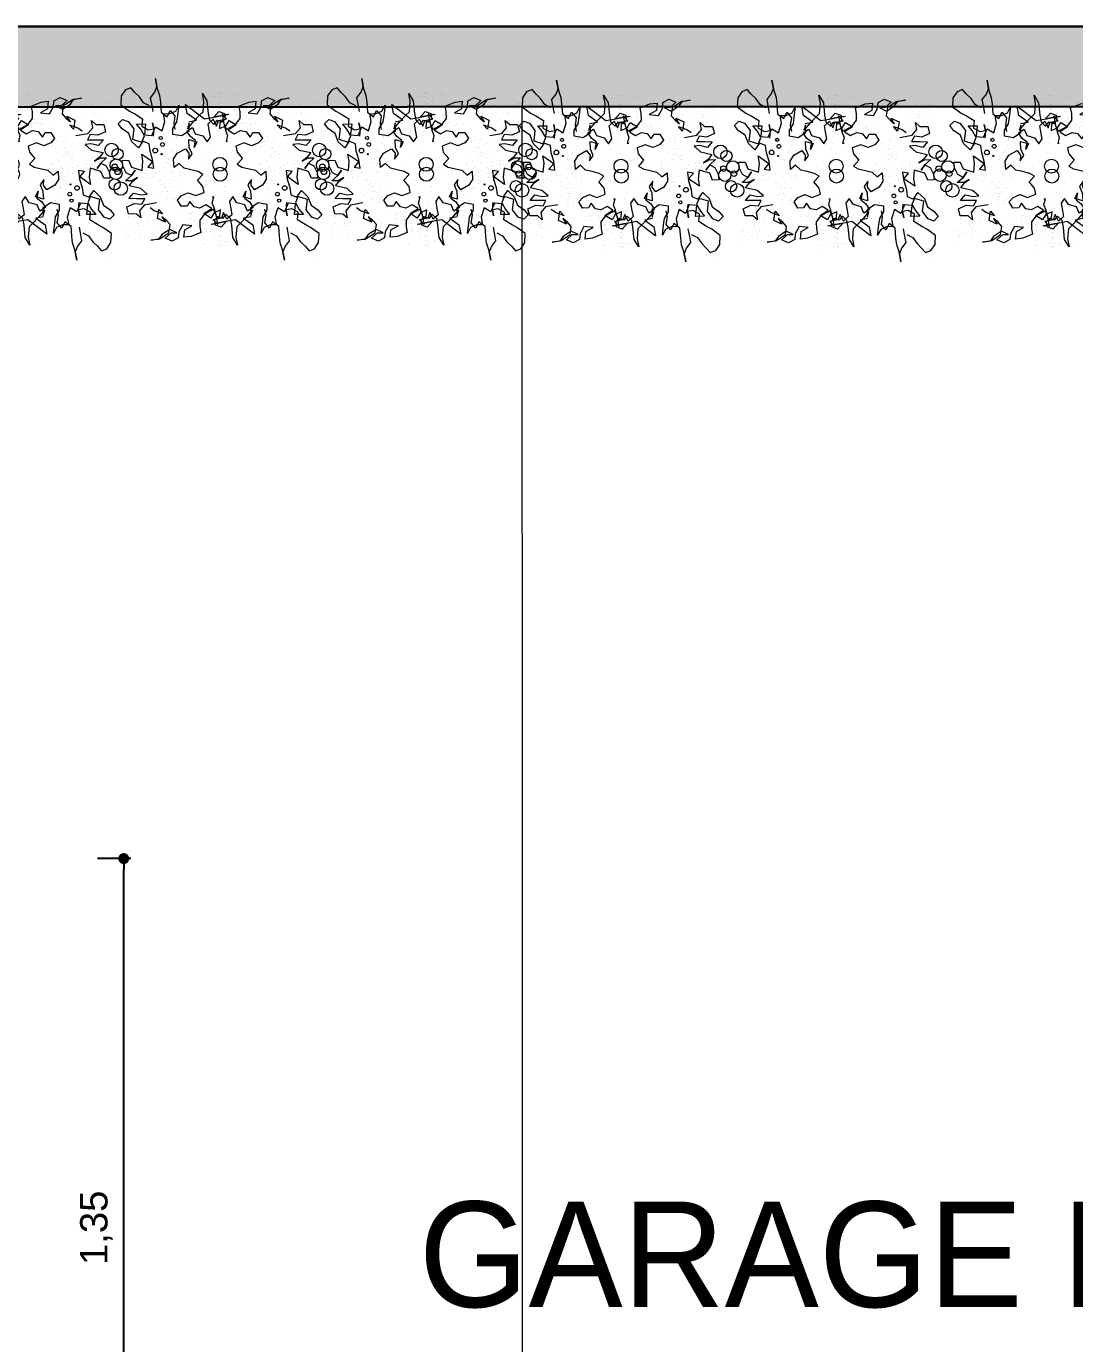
# Model space of a CAD drawing. Header units: millimetres. Extents: x 3757.5 to 3780.5, y 860.5 to 875.7.
# Drawn here: x 3770.705 to 3772.621, y 870.28 to 872.688 of the extents above; entities that cross this region are included whole.
import ezdxf

# ---------------------------------------------------------------- set-up
doc = ezdxf.new("R2010")
doc.units = ezdxf.units.MM
for name, color, linetype, lineweight in [('COTA', 1, 'Continuous', 18), ('MURO', 7, 'Continuous', 18), ('paredes', 1, 'Continuous', 30), ('TEXTO', 7, 'Continuous', 0), ('vegetacion', 74, 'Continuous', 0)]:
    doc.layers.add(name, color=color, linetype=linetype, lineweight=lineweight)
doc.styles.get("Standard").update_dxf_attribs({"font": 'arial.ttf'})
doc.styles.add('TEXTOS', font='AGENCYR.TTF')
doc.dimstyles.new('ARQUITECTURA', dxfattribs={"dimtxt": 0.05, "dimasz": 0.02, "dimexe": 0.048, "dimexo": 0.05, "dimgap": 0.02, "dimtad": 1, "dimtoh": 1, "dimzin": 1, "dimtxsty": 'Standard', "dimblk": 'DOT', "dimcen": 0.02, "dimazin": 0, "dimtfac": 1, "dimtmove": 0, "dimatfit": 3, "dimldrblk": 'ARCHTICK', "dimfxl": 1, "dimarcsym": 0})

# ---------------------------------------------------------------- blocks, each defined once
blk = doc.blocks.new('_Dot')
at = {"color": 0, "linetype": 'ByBlock', "lineweight": -2}
blk.add_line((-0.5, 0), (-1, 0), dxfattribs=at)
at = {"color": 0, "linetype": 'ByBlock', "const_width": 0.5}
blk.add_lwpolyline([(-0.25, 0, 1), (0.25, 0, 1)], format="xyb", close=True, dxfattribs=at)
blk = doc.blocks.new('*D314')
at = {"color": 0, "lineweight": -2, "transparency": 16777216}
for p, q in [((3770.8959, 871.1665), (3770.8351, 871.1665)), ((3770.8831, 869.8365), (3770.8831, 871.1465)), ((3770.8959, 869.8165), (3770.8351, 869.8165))]:
    blk.add_line(p, q, dxfattribs=at)
at = {"layer": 'Defpoints', "color": 0, "transparency": 16777216}
for p in [(3770.8831, 871.1665), (3770.9459, 871.1665), (3770.9459, 869.8165)]:
    blk.add_point(p, dxfattribs=at)
at = {"color": 0, "lineweight": -2, "transparency": 16777216, "xscale": 0.02, "yscale": 0.02, "zscale": 0.02}
for p, rotation in [((3770.8831, 871.1665), 90), ((3770.8831, 869.8165), 270)]:
    blk.add_blockref('_Dot', p, dxfattribs=dict(at, rotation=rotation))
at = {"color": 0, "lineweight": 0, "transparency": 16777216, "insert": (3770.8331, 870.4915), "char_height": 0.05, "attachment_point": 5, "rotation": 90}
blk.add_mtext('1,35', dxfattribs=at)
blk = doc.blocks.new('_ArchTick')
at = {"layer": 'COTA', "color": 0, "linetype": 'Continuous', "const_width": 0.15}
blk.add_lwpolyline([(-0.5, -0.5), (0.5, 0.5)], dxfattribs=at)
blk = doc.blocks.new('ARBU')
at = {"layer": 'vegetacion', "lineweight": 0, "extrusion": (0, 0, -1)}
for p, q in [((272.9253, 680.926), (272.9253, 680.926)), ((272.9256, 680.9246), (272.9256, 680.9246)), ((272.9503, 680.922), (272.9503, 680.922)), ((273.0326, 680.9259), (273.0326, 680.9259)), ((273.0968, 680.9265), (273.0968, 680.9265)), ((272.9293, 680.9124), (272.9293, 680.9124)), ((272.9299, 680.9168), (272.9299, 680.9168)), ((272.9356, 680.8936), (272.9356, 680.8936)), ((272.941, 680.9031), (272.941, 680.9031)), ((272.9442, 680.9166), (272.9442, 680.9166)), ((272.9543, 680.8856), (272.9543, 680.8856)), ((272.9598, 680.8866), (272.9598, 680.8866)), ((272.9628, 680.8858), (272.9628, 680.8858)), ((272.9642, 680.9089), (272.9642, 680.9089)), ((272.9746, 680.8994), (272.9746, 680.8994)), ((272.9753, 680.8881), (272.9753, 680.8881)), ((272.9767, 680.9112), (272.9767, 680.9112)), ((272.9794, 680.9118), (272.9794, 680.9118)), ((272.9798, 680.8946), (272.9798, 680.8946)), ((272.9881, 680.8962), (272.9881, 680.8962)), ((273.0185, 680.9019), (273.0185, 680.9019)), ((273.0503, 680.9078), (273.0503, 680.9078)), ((273.0819, 680.8993), (273.0819, 680.8993)), ((273.0831, 680.8925), (273.0831, 680.8925)), ((273.0866, 680.9046), (273.0866, 680.9046)), ((273.0911, 680.8882), (273.0911, 680.8882)), ((273.0999, 680.887), (273.0999, 680.887)), ((273.1016, 680.893), (273.1016, 680.893)), ((273.2408, 680.9061), (273.2408, 680.9061)), ((273.2902, 680.9096), (273.2902, 680.9096)), ((273.305, 680.9066), (273.305, 680.9066)), ((273.3534, 680.9157), (273.3534, 680.9157)), ((272.9272, 680.8777), (272.9272, 680.8777)), ((272.9326, 680.8487), (272.9326, 680.8487)), ((272.9327, 680.8787), (272.9327, 680.8787)), ((272.9455, 680.8711), (272.9455, 680.8711)), ((272.9523, 680.8809), (272.9523, 680.8809)), ((272.955, 680.8743), (272.955, 680.8743)), ((272.9689, 680.8611), (272.9689, 680.8611)), ((272.9798, 680.8561), (272.9798, 680.8561)), ((272.9913, 680.871), (272.9913, 680.871)), ((273.0066, 680.8811), (273.0066, 680.8811)), ((273.0722, 680.8819), (273.0722, 680.8819)), ((273.0821, 680.8522), (273.0821, 680.8522)), ((273.0844, 680.8627), (273.0844, 680.8627)), ((273.0851, 680.8742), (273.0851, 680.8742)), ((273.0869, 680.8646), (273.0869, 680.8646)), ((273.0954, 680.8804), (273.0954, 680.8804)), ((273.096, 680.8619), (273.096, 680.8619)), ((273.0961, 680.8691), (273.0961, 680.8691)), ((273.0987, 680.8782), (273.0987, 680.8782)), ((273.104, 680.8649), (273.104, 680.8649)), ((273.1103, 680.8618), (273.1103, 680.8618)), ((273.2163, 680.8687), (273.2163, 680.8687)), ((272.9415, 680.8389), (272.9415, 680.8389)), ((273.0374, 680.831), (273.0374, 680.831)), ((273.0416, 680.839), (273.0416, 680.839)), ((273.042, 680.8219), (273.042, 680.8219)), ((273.0474, 680.8157), (273.0474, 680.8157)), ((273.0606, 680.8139), (273.0606, 680.8139)), ((273.0654, 680.8191), (273.0654, 680.8191)), ((273.0655, 680.8262), (273.0655, 680.8262)), ((273.0705, 680.8143), (273.0705, 680.8143)), ((273.0765, 680.8283), (273.0765, 680.8283)), ((273.0773, 680.8241), (273.0773, 680.8241)), ((273.0889, 680.8463), (273.0889, 680.8463)), ((273.0987, 680.8396), (273.0987, 680.8396)), ((273.1001, 680.8398), (273.1001, 680.8398)), ((273.1022, 680.8288), (273.1022, 680.8288)), ((273.1133, 680.8151), (273.1133, 680.8151)), ((273.1177, 680.8374), (273.1177, 680.8374)), ((273.1198, 680.8264), (273.1198, 680.8264)), ((273.1237, 680.8128), (273.1237, 680.8128)), ((273.1314, 680.8328), (273.1314, 680.8328)), ((273.2286, 680.8409), (273.2286, 680.8409)), ((273.0187, 680.7932), (273.0187, 680.7932)), ((273.0211, 680.8108), (273.0211, 680.8108)), ((273.0224, 680.781), (273.0224, 680.781)), ((273.0258, 680.8088), (273.0258, 680.8088)), ((273.0273, 680.7934), (273.0273, 680.7934)), ((273.0288, 680.7851), (273.0288, 680.7851)), ((273.0297, 680.811), (273.0297, 680.811)), ((273.0316, 680.7856), (273.0316, 680.7856)), ((273.0379, 680.8054), (273.0379, 680.8054)), ((273.0475, 680.8), (273.0475, 680.8)), ((273.0476, 680.8072), (273.0476, 680.8072)), ((273.0478, 680.8058), (273.0478, 680.8058)), ((273.0606, 680.791), (273.0606, 680.791)), ((273.0625, 680.8114), (273.0625, 680.8114)), ((273.0638, 680.8045), (273.0638, 680.8045)), ((273.0644, 680.786), (273.0644, 680.786)), ((273.0703, 680.8), (273.0703, 680.8)), ((273.0768, 680.804), (273.0768, 680.804)), ((273.0881, 680.789), (273.0881, 680.789)), ((273.0901, 680.8094), (273.0901, 680.8094)), ((273.1014, 680.7943), (273.1014, 680.7943)), ((273.1023, 680.7974), (273.1023, 680.7974)), ((273.1178, 680.7988), (273.1178, 680.7988)), ((273.1199, 680.7949), (273.1199, 680.7949)), ((273.1238, 680.7971), (273.1238, 680.7971)), ((273.1267, 680.8048), (273.1267, 680.8048)), ((273.1317, 680.7928), (273.1317, 680.7928)), ((273.1355, 680.8035), (273.1355, 680.8035)), ((273.1382, 680.8041), (273.1382, 680.8041)), ((273.1386, 680.8098), (273.1386, 680.8098)), ((273.1474, 680.8086), (273.1474, 680.8086)), ((273.1571, 680.7947), (273.1571, 680.7947)), ((273.1599, 680.7952), (273.1599, 680.7952)), ((273.1623, 680.79), (273.1623, 680.79)), ((273.1656, 680.8106), (273.1656, 680.8106)), ((273.1777, 680.7842), (273.1777, 680.7842)), ((273.1928, 680.7799), (273.1928, 680.7799)), ((273.1928, 680.7799), (273.1928, 680.7799)), ((273.1928, 680.7799), (273.1928, 680.7799)), ((273.1928, 680.7799), (273.1928, 680.7799)), ((273.1942, 680.7802), (273.1942, 680.7802)), ((273.1942, 680.7802), (273.1942, 680.7802)), ((273.1969, 680.7807), (273.1969, 680.7807)), ((273.1969, 680.7807), (273.1969, 680.7807)), ((273.2032, 680.7776), (273.2032, 680.7776)), ((272.9392, 680.7441), (272.9392, 680.7441)), ((272.9568, 680.7417), (272.9568, 680.7417)), ((272.961, 680.7424), (272.961, 680.7424)), ((272.9734, 680.7447), (272.9734, 680.7447)), ((272.9846, 680.7611), (272.9846, 680.7611)), ((272.9847, 680.7454), (272.9847, 680.7454)), ((272.9875, 680.7459), (272.9875, 680.7459)), ((273.0321, 680.7671), (273.0321, 680.7671)), ((273.0367, 680.758), (273.0367, 680.758)), ((273.044, 680.7493), (273.044, 680.7493)), ((273.0468, 680.7727), (273.0468, 680.7727)), ((273.0884, 680.7719), (273.0884, 680.7719)), ((273.0901, 680.7708), (273.0901, 680.7708)), ((273.0954, 680.7732), (273.0954, 680.7732)), ((273.1421, 680.7447), (273.1421, 680.7447)), ((273.164, 680.7731), (273.164, 680.7731)), ((273.2212, 680.7581), (273.2212, 680.7581)), ((272.9054, 680.7106), (272.9054, 680.7106)), ((272.9064, 680.7051), (272.9064, 680.7051)), ((272.9214, 680.7322), (272.9214, 680.7322)), ((272.9355, 680.7177), (272.9355, 680.7177)), ((272.9373, 680.708), (272.9373, 680.708)), ((272.9401, 680.7314), (272.9401, 680.7314)), ((272.9546, 680.7226), (272.9546, 680.7226)), ((272.9559, 680.7157), (272.9559, 680.7157)), ((272.9596, 680.7193), (272.9596, 680.7193)), ((272.9616, 680.7082), (272.9616, 680.7082)), ((272.9619, 680.7068), (272.9619, 680.7068)), ((272.9623, 680.7198), (272.9623, 680.7198)), ((272.9651, 680.7203), (272.9651, 680.7203)), ((272.9734, 680.7219), (272.9734, 680.7219)), ((272.9798, 680.7259), (272.9798, 680.7259)), ((272.9801, 680.7088), (272.9801, 680.7088)), ((272.9823, 680.7121), (272.9823, 680.7121)), ((272.9833, 680.7223), (272.9833, 680.7223)), ((272.9845, 680.7311), (272.9845, 680.7311)), ((272.9885, 680.7404), (272.9885, 680.7404)), ((272.9918, 680.7382), (272.9918, 680.7382)), ((273.0361, 680.7307), (273.0361, 680.7307)), ((273.1216, 680.7166), (273.1216, 680.7166)), ((273.2471, 680.7186), (273.2471, 680.7186)), ((273.2523, 680.7138), (273.2523, 680.7138)), ((273.3018, 680.7245), (273.3018, 680.7245)), ((272.8986, 680.7008), (272.8986, 680.7008)), ((272.9168, 680.6799), (272.9168, 680.6799)), ((272.9284, 680.6792), (272.9284, 680.6792)), ((272.9382, 680.6881), (272.9382, 680.6881)), ((272.9386, 680.7011), (272.9386, 680.7011)), ((272.9386, 680.7011), (272.9386, 680.7011)), ((272.9453, 680.7037), (272.9453, 680.7037)), ((272.9461, 680.6996), (272.9461, 680.6996)), ((272.948, 680.7043), (272.948, 680.7043)), ((272.9485, 680.6786), (272.9485, 680.6786)), ((272.956, 680.6772), (272.956, 680.6772)), ((272.9837, 680.6895), (272.9837, 680.6895)), ((272.9879, 680.6974), (272.9879, 680.6974)), ((272.9896, 680.6806), (272.9896, 680.6806)), ((272.993, 680.6855), (272.993, 680.6855)), ((272.9933, 680.6841), (272.9933, 680.6841)), ((272.9944, 680.6857), (272.9944, 680.6857)), ((272.9978, 680.675), (272.9978, 680.675)), ((273.0762, 680.6996), (273.0762, 680.6996)), ((273.0791, 680.6915), (273.0791, 680.6915)), ((273.1266, 680.6747), (273.1266, 680.6747)), ((273.1379, 680.6982), (273.1379, 680.6982)), ((273.155, 680.6757), (273.155, 680.6757)), ((273.1691, 680.6768), (273.1691, 680.6768)), ((273.1842, 680.6725), (273.1842, 680.6725)), ((273.2002, 680.6712), (273.2002, 680.6712)), ((273.2104, 680.6703), (273.2104, 680.6703)), ((273.3046, 680.6864), (273.3046, 680.6864)), ((273.3053, 680.6751), (273.3053, 680.6751)), ((273.3054, 680.6822), (273.3054, 680.6822)), ((273.3135, 680.6694), (273.3135, 680.6694)), ((273.3135, 680.6694), (273.3135, 680.6694)), ((273.3135, 680.6694), (273.3135, 680.6694)), ((272.8989, 680.6608), (272.8989, 680.6608)), ((272.9017, 680.6613), (272.9017, 680.6613)), ((272.9025, 680.6572), (272.9025, 680.6572)), ((272.9025, 680.6572), (272.9025, 680.6572)), ((272.9025, 680.6572), (272.9025, 680.6572)), ((272.9032, 680.6687), (272.9032, 680.6687)), ((272.9106, 680.6444), (272.9106, 680.6444)), ((272.9107, 680.6516), (272.9107, 680.6516)), ((272.9108, 680.6587), (272.9108, 680.6587)), ((272.9113, 680.6403), (272.9113, 680.6403)), ((272.915, 680.6667), (272.915, 680.6667)), ((272.926, 680.6616), (272.926, 680.6616)), ((272.9274, 680.6618), (272.9274, 680.6618)), ((272.9291, 680.6679), (272.9291, 680.6679)), ((272.9367, 680.6578), (272.9367, 680.6578)), ((272.9403, 680.6614), (272.9403, 680.6614)), ((272.9417, 680.6616), (272.9417, 680.6616)), ((272.9958, 680.6631), (272.9958, 680.6631)), ((273.0056, 680.6564), (273.0056, 680.6564)), ((273.0158, 680.6554), (273.0158, 680.6554)), ((273.0318, 680.6541), (273.0318, 680.6541)), ((273.0469, 680.6498), (273.0469, 680.6498)), ((273.061, 680.651), (273.061, 680.651)), ((273.0894, 680.652), (273.0894, 680.652)), ((273.1368, 680.6351), (273.1368, 680.6351)), ((273.2181, 680.6517), (273.2181, 680.6517)), ((273.2202, 680.6635), (273.2202, 680.6635)), ((273.2216, 680.6409), (273.2216, 680.6409)), ((273.2227, 680.6425), (273.2227, 680.6425)), ((273.2229, 680.6411), (273.2229, 680.6411)), ((273.2263, 680.646), (273.2263, 680.646)), ((273.2323, 680.6371), (273.2323, 680.6371)), ((273.26, 680.6495), (273.26, 680.6495)), ((273.2674, 680.648), (273.2674, 680.648)), ((273.2743, 680.665), (273.2743, 680.665)), ((273.2756, 680.6653), (273.2756, 680.6653)), ((273.2778, 680.6385), (273.2778, 680.6385)), ((273.2793, 680.6688), (273.2793, 680.6688)), ((273.2869, 680.6588), (273.2869, 680.6588)), ((273.2876, 680.6474), (273.2876, 680.6474)), ((273.2886, 680.6648), (273.2886, 680.6648)), ((273.29, 680.665), (273.29, 680.665)), ((273.2991, 680.6467), (273.2991, 680.6467)), ((273.301, 680.6599), (273.301, 680.6599)), ((273.3052, 680.6679), (273.3052, 680.6679)), ((273.3128, 680.6579), (273.3128, 680.6579)), ((273.3143, 680.6653), (273.3143, 680.6653)), ((273.317, 680.6658), (273.317, 680.6658)), ((272.9142, 680.6022), (272.9142, 680.6022)), ((272.9637, 680.6128), (272.9637, 680.6128)), ((272.9689, 680.6081), (272.9689, 680.6081)), ((273.078, 680.6284), (273.078, 680.6284)), ((273.0943, 680.61), (273.0943, 680.61)), ((273.1398, 680.627), (273.1398, 680.627)), ((273.228, 680.6292), (273.228, 680.6292)), ((273.2327, 680.6043), (273.2327, 680.6043)), ((273.2336, 680.6145), (273.2336, 680.6145)), ((273.2359, 680.6178), (273.2359, 680.6178)), ((273.2362, 680.6007), (273.2362, 680.6007)), ((273.2426, 680.6047), (273.2426, 680.6047)), ((273.2509, 680.6063), (273.2509, 680.6063)), ((273.2537, 680.6068), (273.2537, 680.6068)), ((273.2541, 680.6198), (273.2541, 680.6198)), ((273.2543, 680.6184), (273.2543, 680.6184)), ((273.2564, 680.6073), (273.2564, 680.6073)), ((273.26, 680.6109), (273.26, 680.6109)), ((273.2613, 680.604), (273.2613, 680.604)), ((273.2679, 680.6223), (273.2679, 680.6223)), ((273.2699, 680.627), (273.2699, 680.627)), ((273.2707, 680.6229), (273.2707, 680.6229)), ((273.2773, 680.6255), (273.2773, 680.6255)), ((273.2773, 680.6255), (273.2773, 680.6255)), ((273.2786, 680.6186), (273.2786, 680.6186)), ((273.2804, 680.609), (273.2804, 680.609)), ((273.3096, 680.6215), (273.3096, 680.6215)), ((273.3106, 680.616), (273.3106, 680.616)), ((273.3173, 680.6258), (273.3173, 680.6258)), ((272.9948, 680.5686), (272.9948, 680.5686)), ((273.0738, 680.5819), (273.0738, 680.5819)), ((273.1719, 680.5773), (273.1719, 680.5773)), ((273.1792, 680.5687), (273.1792, 680.5687)), ((273.1799, 680.5959), (273.1799, 680.5959)), ((273.2242, 680.5885), (273.2242, 680.5885)), ((273.2275, 680.5862), (273.2275, 680.5862)), ((273.2285, 680.5807), (273.2285, 680.5807)), ((273.2313, 680.5812), (273.2313, 680.5812)), ((273.2313, 680.5655), (273.2313, 680.5655)), ((273.2314, 680.5955), (273.2314, 680.5955)), ((273.2426, 680.5819), (273.2426, 680.5819)), ((273.255, 680.5842), (273.255, 680.5842)), ((273.2591, 680.585), (273.2591, 680.585)), ((273.2758, 680.5952), (273.2758, 680.5952)), ((273.2768, 680.5825), (273.2768, 680.5825)), ((273.2946, 680.5944), (273.2946, 680.5944)), ((273.0127, 680.549), (273.0127, 680.549)), ((273.019, 680.5459), (273.019, 680.5459)), ((273.019, 680.5459), (273.019, 680.5459)), ((273.0218, 680.5464), (273.0218, 680.5464)), ((273.0218, 680.5464), (273.0218, 680.5464)), ((273.0232, 680.5467), (273.0232, 680.5467)), ((273.0232, 680.5467), (273.0232, 680.5467)), ((273.0232, 680.5467), (273.0232, 680.5467)), ((273.0232, 680.5467), (273.0232, 680.5467)), ((273.0383, 680.5424), (273.0383, 680.5424)), ((273.0519, 680.5535), (273.0519, 680.5535)), ((273.0536, 680.5367), (273.0536, 680.5367)), ((273.0561, 680.5314), (273.0561, 680.5314)), ((273.0588, 680.5319), (273.0588, 680.5319)), ((273.0842, 680.5338), (273.0842, 680.5338)), ((273.0921, 680.5295), (273.0921, 680.5295)), ((273.096, 680.5317), (273.096, 680.5317)), ((273.0982, 680.5278), (273.0982, 680.5278)), ((273.1137, 680.5292), (273.1137, 680.5292)), ((273.1145, 680.5323), (273.1145, 680.5323)), ((273.1206, 680.5534), (273.1206, 680.5534)), ((273.1259, 680.5558), (273.1259, 680.5558)), ((273.1275, 680.5547), (273.1275, 680.5547)), ((273.1278, 680.5376), (273.1278, 680.5376)), ((273.1456, 680.5266), (273.1456, 680.5266)), ((273.1516, 680.5406), (273.1516, 680.5406)), ((273.1554, 680.5356), (273.1554, 680.5356)), ((273.1685, 680.5266), (273.1685, 680.5266)), ((273.1691, 680.5539), (273.1691, 680.5539)), ((273.1838, 680.5595), (273.1838, 680.5595)), ((273.1844, 680.541), (273.1844, 680.541)), ((273.1872, 680.5415), (273.1872, 680.5415)), ((273.1887, 680.5333), (273.1887, 680.5333)), ((273.1936, 680.5456), (273.1936, 680.5456)), ((273.1973, 680.5334), (273.1973, 680.5334)), ((273.0503, 680.516), (273.0503, 680.516)), ((273.0686, 680.518), (273.0686, 680.518)), ((273.0774, 680.5168), (273.0774, 680.5168)), ((273.0777, 680.5225), (273.0777, 680.5225)), ((273.0805, 680.5231), (273.0805, 680.5231)), ((273.0845, 680.4938), (273.0845, 680.4938)), ((273.0893, 680.5218), (273.0893, 680.5218)), ((273.0922, 680.5138), (273.0922, 680.5138)), ((273.0962, 680.5003), (273.0962, 680.5003)), ((273.1027, 680.5115), (273.1027, 680.5115)), ((273.1138, 680.4978), (273.1138, 680.4978)), ((273.1259, 680.5172), (273.1259, 680.5172)), ((273.1387, 680.5025), (273.1387, 680.5025)), ((273.1392, 680.5226), (273.1392, 680.5226)), ((273.1395, 680.4983), (273.1395, 680.4983)), ((273.1454, 680.5123), (273.1454, 680.5123)), ((273.1505, 680.5004), (273.1505, 680.5004)), ((273.1506, 680.5076), (273.1506, 680.5076)), ((273.1522, 680.5221), (273.1522, 680.5221)), ((273.1535, 680.5152), (273.1535, 680.5152)), ((273.1554, 680.5127), (273.1554, 680.5127)), ((273.1681, 680.5208), (273.1681, 680.5208)), ((273.1684, 680.5195), (273.1684, 680.5195)), ((273.1686, 680.5109), (273.1686, 680.5109)), ((273.174, 680.5047), (273.174, 680.5047)), ((273.1781, 680.5213), (273.1781, 680.5213)), ((273.1786, 680.4956), (273.1786, 680.4956)), ((273.1863, 680.5156), (273.1863, 680.5156)), ((273.1902, 680.5178), (273.1902, 680.5178)), ((273.1948, 680.5158), (273.1948, 680.5158)), ((272.9874, 680.4857), (272.9874, 680.4857)), ((272.9997, 680.4579), (272.9997, 680.4579)), ((273.0983, 680.4892), (273.0983, 680.4892)), ((273.1056, 680.4648), (273.1056, 680.4648)), ((273.112, 680.4617), (273.112, 680.4617)), ((273.1159, 680.4868), (273.1159, 680.4868)), ((273.1172, 680.487), (273.1172, 680.487)), ((273.1199, 680.4575), (273.1199, 680.4575)), ((273.12, 680.4647), (273.12, 680.4647)), ((273.1271, 680.4803), (273.1271, 680.4803)), ((273.1291, 680.4621), (273.1291, 680.4621)), ((273.1316, 680.464), (273.1316, 680.464)), ((273.1339, 680.4744), (273.1339, 680.4744)), ((273.1743, 680.4876), (273.1743, 680.4876)), ((273.2246, 680.4556), (273.2246, 680.4556)), ((273.2362, 680.4706), (273.2362, 680.4706)), ((273.2471, 680.4655), (273.2471, 680.4655)), ((273.2704, 680.4555), (273.2704, 680.4555)), ((273.2744, 680.4877), (273.2744, 680.4877)), ((273.2834, 680.478), (273.2834, 680.478)), ((272.9109, 680.42), (272.9109, 680.42)), ((272.9752, 680.4205), (272.9752, 680.4205)), ((273.1143, 680.4336), (273.1143, 680.4336)), ((273.1161, 680.4396), (273.1161, 680.4396)), ((273.1173, 680.4484), (273.1173, 680.4484)), ((273.1206, 680.4462), (273.1206, 680.4462)), ((273.1249, 680.4384), (273.1249, 680.4384)), ((273.1294, 680.4221), (273.1294, 680.4221)), ((273.1309, 680.4524), (273.1309, 680.4524)), ((273.1437, 680.4448), (273.1437, 680.4448)), ((273.1657, 680.4188), (273.1657, 680.4188)), ((273.1975, 680.4248), (273.1975, 680.4248)), ((273.2094, 680.4456), (273.2094, 680.4456)), ((273.2279, 680.4304), (273.2279, 680.4304)), ((273.2362, 680.432), (273.2362, 680.432)), ((273.2407, 680.4385), (273.2407, 680.4385)), ((273.2414, 680.4272), (273.2414, 680.4272)), ((273.2531, 680.4409), (273.2531, 680.4409)), ((273.2561, 680.44), (273.2561, 680.44)), ((273.261, 680.4523), (273.261, 680.4523)), ((273.2617, 680.441), (273.2617, 680.441)), ((273.2637, 680.4457), (273.2637, 680.4457)), ((273.275, 680.4235), (273.275, 680.4235)), ((273.2803, 680.4331), (273.2803, 680.4331)), ((273.2833, 680.4479), (273.2833, 680.4479)), ((273.2888, 680.4489), (273.2888, 680.4489)), ((272.8626, 680.411), (272.8626, 680.411)), ((272.9258, 680.417), (272.9258, 680.417)), ((273.1191, 680.4001), (273.1191, 680.4001)), ((273.1834, 680.4007), (273.1834, 680.4007)), ((273.2365, 680.4149), (273.2365, 680.4149)), ((273.2393, 680.4154), (273.2393, 680.4154)), ((273.2517, 680.4177), (273.2517, 680.4177)), ((273.2656, 680.4046), (273.2656, 680.4046)), ((273.2718, 680.41), (273.2718, 680.41)), ((273.2861, 680.4098), (273.2861, 680.4098)), ((273.2867, 680.4142), (273.2867, 680.4142)), ((273.2965, 680.4075), (273.2965, 680.4075))]:
    blk.add_line(p, q, dxfattribs=at)
at = {"layer": 'vegetacion', "lineweight": 0}
for points in [[(273.0165, 680.8357), (273.0103, 680.8689), (272.9951, 680.8818), (272.9757, 680.8782), (272.9863, 680.8902), (272.9866, 680.9117), (273.0057, 680.9166), (273.0154, 680.8956), (273.0134, 680.8752), (273.0277, 680.8678), (273.0277, 680.8907), (273.0282, 680.9108), (273.0435, 680.8979), (273.0388, 680.8771), (273.0403, 680.8616), (273.0557, 680.8788), (273.0627, 680.9101), (273.0761, 680.8997), (273.0856, 680.8872), (273.0769, 680.9027), (273.0766, 680.9198), (273.091, 680.9039), (273.1058, 680.8938), (273.091, 680.9039), (273.0984, 680.9182), (273.1167, 680.9273), (273.1321, 680.9288), (273.1325, 680.9117), (273.1139, 680.9039), (273.105, 680.8751), (273.1298, 680.8725), (273.1491, 680.8762), (273.1289, 680.8466), (273.1136, 680.8595), (273.1109, 680.8433), (273.1346, 680.8463), (273.1576, 680.8534), (273.1772, 680.8557), (273.1841, 680.8727), (273.166, 680.885), (273.1828, 680.9025), (273.2055, 680.911), (273.2179, 680.929), (273.2316, 680.9401), (273.2438, 680.9281), (273.2381, 680.9128), (273.218, 680.8976), (273.1902, 680.901), (273.1822, 680.8752), (273.1992, 680.8683), (273.2172, 680.8789), (273.2309, 680.89), (273.2311, 680.8657), (273.2019, 680.8689), (273.2, 680.8485), (273.2233, 680.8385), (273.2124, 680.8208), (273.2381, 680.8127), (273.2589, 680.8166), (273.2592, 680.7995), (273.2664, 680.7837), (273.2823, 680.7752), (273.2545, 680.7786), (273.2369, 680.781), (273.2191, 680.792), (273.2034, 680.7919), (273.1995, 680.7669), (273.2133, 680.7466), (273.2332, 680.7474), (273.2181, 680.7517), (273.2401, 680.733), (273.254, 680.7199), (273.2646, 680.709), (273.2922, 680.7069), (273.3143, 680.7111), (273.2937, 680.6987), (273.2601, 680.6952), (273.2421, 680.6919), (273.2301, 680.6796), (273.2418, 680.6704), (273.2363, 680.6536), (273.2145, 680.6481), (273.1998, 680.6425), (273.1833, 680.6466), (273.1841, 680.6425)], [(273.2804, 680.8549), (273.2888, 680.8708), (273.3053, 680.8824), (273.3173, 680.8946), (273.3295, 680.9055), (273.3239, 680.9202), (273.3075, 680.9314), (273.283, 680.9326), (273.2659, 680.9094), (273.2585, 680.8951), (273.2453, 680.8741), (273.2249, 680.876), (273.2153, 680.8585), (273.2182, 680.8433), (273.2347, 680.8464), (273.2182, 680.8433), (273.1978, 680.8452), (273.1978, 680.8452)], [(273.2483, 680.6816), (273.2655, 680.6662), (273.2597, 680.6509), (273.2443, 680.6494), (273.2345, 680.6633), (273.2186, 680.6646), (273.2261, 680.6474), (273.2406, 680.6387), (273.2284, 680.6193), (273.2144, 680.641), (273.2045, 680.6248), (273.2134, 680.6079), (273.2105, 680.5931), (273.1954, 680.5817), (273.2083, 680.5741), (273.2084, 680.5583), (273.1917, 680.5481), (273.1797, 680.5587), (273.1719, 680.5773), (273.1796, 680.5973), (273.1711, 680.62), (273.1545, 680.6169), (273.1372, 680.6023), (273.1217, 680.6166), (273.1141, 680.6037), (273.1091, 680.5842), (273.1053, 680.5663), (273.0922, 680.5524), (273.1033, 680.5388), (273.0807, 680.5374), (273.0645, 680.5473), (273.0519, 680.5692), (273.0644, 680.5787), (273.0804, 680.5774), (273.0656, 680.5875), (273.0484, 680.58), (273.0272, 680.5789), (273.0332, 680.6001), (273.0489, 680.593), (273.0296, 680.5965), (273.0192, 680.5831), (273.0039, 680.5731), (272.9939, 680.5884), (273.0111, 680.5959), (273.0172, 680.6171), (273.0336, 680.6287), (273.0205, 680.6377), (273.0012, 680.6341), (272.9846, 680.631), (272.9721, 680.6444), (272.9904, 680.6536), (272.975, 680.6593), (272.9709, 680.6814), (272.9575, 680.6689), (272.9838, 680.6738), (272.9996, 680.681), (272.9864, 680.7057), (272.9697, 680.7183), (272.9512, 680.7178), (272.936, 680.7149), (272.9254, 680.7415), (272.9231, 680.7611), (272.9435, 680.7592), (272.9543, 680.7398), (272.9568, 680.7645), (272.9377, 680.7753), (272.9217, 680.7766), (272.9128, 680.7935), (272.9208, 680.8121), (272.9352, 680.7963), (272.9352, 680.7805), (272.9446, 680.7994), (272.9305, 680.8211), (272.9174, 680.8301), (272.9149, 680.8511), (272.9196, 680.8262), (272.9355, 680.802), (272.9576, 680.799), (272.9698, 680.8099), (272.9791, 680.8216), (272.9638, 680.8116), (272.974, 680.8335), (272.999, 680.8296), (272.9868, 680.8187), (272.9953, 680.8418), (273.0032, 680.8533)], [(273.2651, 680.8449), (273.2858, 680.8487), (273.3024, 680.8518), (273.3174, 680.8403), (273.3327, 680.8346), (273.3549, 680.8387), (273.3272, 680.8336), (273.3084, 680.8272), (273.2902, 680.8252), (273.2634, 680.8231), (273.2508, 680.8065), (273.268, 680.7982), (273.2532, 680.7855), (273.2326, 680.7888), (273.216, 680.7857), (273.216, 680.7857)], [(272.9677, 680.645), (272.9505, 680.6604), (272.9562, 680.6758), (272.9717, 680.6772), (272.9814, 680.6633), (272.9974, 680.662), (272.9899, 680.6792), (272.9754, 680.6879), (272.9875, 680.7073), (273.0016, 680.6857), (273.0114, 680.7018), (273.0026, 680.7187), (273.0055, 680.7336), (273.0205, 680.745), (273.0077, 680.7526), (273.0076, 680.7683), (273.0243, 680.7785), (273.0363, 680.7679), (273.044, 680.7493), (273.0363, 680.7293), (273.0449, 680.7066), (273.0614, 680.7097), (273.0787, 680.7243), (273.0943, 680.7101), (273.1019, 680.7229), (273.1068, 680.7424), (273.1106, 680.7603), (273.1238, 680.7742), (273.1127, 680.7879), (273.1353, 680.7892), (273.1514, 680.7793), (273.1641, 680.7574), (273.1516, 680.7479), (273.1356, 680.7492), (273.1503, 680.7391), (273.1675, 680.7466), (273.1888, 680.7477), (273.1827, 680.7266), (273.1671, 680.7337), (273.1863, 680.7301), (273.1967, 680.7435), (273.212, 680.7535), (273.222, 680.7382), (273.2048, 680.7307), (273.1988, 680.7095), (273.1823, 680.6979), (273.1955, 680.6889), (273.2148, 680.6925), (273.2314, 680.6956), (273.2439, 680.6822), (273.2256, 680.6731), (273.2409, 680.6674), (273.245, 680.6452), (273.2585, 680.6578), (273.2322, 680.6529), (273.2164, 680.6456), (273.2296, 680.6209), (273.2462, 680.6083), (273.2647, 680.6089), (273.2799, 680.6117), (273.2906, 680.5851), (273.2928, 680.5655), (273.2724, 680.5674), (273.2617, 680.5869), (273.2591, 680.5621), (273.2783, 680.5514), (273.2943, 680.55), (273.3032, 680.5331), (273.2952, 680.5145), (273.2808, 680.5304), (273.2807, 680.5461), (273.2714, 680.5272), (273.2854, 680.5055), (273.2985, 680.4965), (273.301, 680.4755), (273.2964, 680.5004), (273.2804, 680.5246), (273.2584, 680.5276), (273.2461, 680.5168), (273.2369, 680.505), (273.2522, 680.515), (273.242, 680.4931), (273.2169, 680.497), (273.2292, 680.5079), (273.2206, 680.4848), (273.2127, 680.4734)], [(273.2373, 680.7482), (273.2412, 680.7275), (273.2594, 680.7523), (273.2843, 680.7569), (273.2453, 680.7054), (273.2484, 680.6888), (273.2517, 680.6708), (273.2569, 680.6432), (273.2535, 680.6611), (273.2504, 680.6777), (273.2535, 680.6611), (273.2577, 680.639)], [(273.1995, 680.4909), (273.2056, 680.4577), (273.2209, 680.4449), (273.2403, 680.4485), (273.2296, 680.4365), (273.2293, 680.415), (273.2103, 680.41), (273.2006, 680.4311), (273.2025, 680.4514), (273.1883, 680.4588), (273.1883, 680.4359), (273.1877, 680.4158), (273.1725, 680.4287), (273.1771, 680.4496), (273.1757, 680.465), (273.1603, 680.4479), (273.1533, 680.4165), (273.1399, 680.4269), (273.1304, 680.4394), (273.139, 680.4239), (273.1393, 680.4068), (273.125, 680.4227), (273.1102, 680.4328), (273.125, 680.4227), (273.1176, 680.4084), (273.0993, 680.3993), (273.0838, 680.3979), (273.0835, 680.4149), (273.1021, 680.4227), (273.111, 680.4515), (273.0862, 680.4541), (273.0669, 680.4505), (273.0871, 680.48), (273.1024, 680.4671), (273.1051, 680.4833), (273.0813, 680.4803), (273.0583, 680.4732), (273.0387, 680.471), (273.0319, 680.4539), (273.0499, 680.4416), (273.0332, 680.4242), (273.0104, 680.4156), (272.9981, 680.3976), (272.9844, 680.3865), (272.9722, 680.3985), (272.9779, 680.4138), (272.9979, 680.429), (273.0257, 680.4256), (273.0338, 680.4514), (273.0168, 680.4583), (272.9987, 680.4478), (272.9851, 680.4366), (272.9848, 680.4609), (273.014, 680.4578), (273.0159, 680.4781), (272.9926, 680.4881), (273.0036, 680.5059), (272.9778, 680.5139), (272.9571, 680.5101), (272.9567, 680.5272), (272.9495, 680.543), (272.9336, 680.5514), (272.9614, 680.548), (272.9791, 680.5456), (272.9968, 680.5346), (273.0125, 680.5347), (273.0165, 680.5597), (273.0027, 680.58), (272.9828, 680.5792), (272.9979, 680.5749), (272.9758, 680.5936), (272.9619, 680.6068), (272.9513, 680.6177), (272.9238, 680.6197), (272.9017, 680.6156), (272.9222, 680.628), (272.9559, 680.6314), (272.9739, 680.6347), (272.9859, 680.647), (272.9742, 680.6562), (272.9796, 680.673), (273.0015, 680.6785), (273.0162, 680.6841), (273.0326, 680.68), (273.0319, 680.6842)], [(272.9787, 680.5784), (272.9748, 680.5992), (272.9565, 680.5743), (272.9317, 680.5697), (272.9707, 680.6213), (272.9676, 680.6378), (272.9642, 680.6558), (272.9591, 680.6834), (272.9624, 680.6655), (272.9655, 680.6489), (272.9624, 680.6655), (272.9583, 680.6876)], [(272.9509, 680.4818), (272.9302, 680.4779), (272.9136, 680.4748), (272.8986, 680.4863), (272.8832, 680.492), (272.8611, 680.4879), (272.8887, 680.493), (272.9076, 680.4994), (272.9258, 680.5014), (272.9526, 680.5035), (272.9652, 680.5202), (272.9479, 680.5284), (272.9627, 680.5411), (272.9833, 680.5378), (272.9999, 680.5409), (272.9999, 680.5409)], [(272.9356, 680.4717), (272.9271, 680.4559), (272.9107, 680.4442), (272.8987, 680.432), (272.8864, 680.4211), (272.892, 680.4064), (272.9084, 680.3952), (272.9329, 680.394), (272.9501, 680.4172), (272.9574, 680.4315), (272.9707, 680.4525), (272.991, 680.4506), (273.0006, 680.4681), (272.9978, 680.4833), (272.9812, 680.4802), (272.9978, 680.4833), (273.0182, 680.4814), (273.0182, 680.4814)]]:
    blk.add_lwpolyline(points, dxfattribs=at)
for centre, radius in [((273.0668, 680.9495), 0.0152), ((273.1191, 680.9449), 0.0169), ((273.0555, 680.9331), 0.0183), ((273.1012, 680.9416), 0.00757), ((273.1492, 680.8218), 0.00141), ((273.1588, 680.8394), 0.00629), ((273.1754, 680.8196), 0.00507), ((273.1931, 680.8243), 0.00422), ((273.0945, 680.6629), 0.0189), ((273.1215, 680.6637), 0.0189), ((273.0229, 680.5023), 0.00422), ((273.0406, 680.5071), 0.00507), ((273.0571, 680.4873), 0.00629), ((273.0668, 680.5048), 0.00141), ((273.0968, 680.3817), 0.0169), ((273.1148, 680.3851), 0.00757), ((273.1492, 680.3772), 0.0152), ((273.1604, 680.3936), 0.0183)]:
    blk.add_circle(centre, radius, dxfattribs=at)

msp = doc.modelspace()

# ---------------------------------------------------------------- hatches: boundary and pattern name
at = {"true_color": 0xb9c2b1}
h = msp.add_hatch(color=9, dxfattribs=at)
h.paths.add_polyline_path([(3768.6937, 871.2165), (3768.6937, 871.3665), (3767.2537, 871.3665), (3767.2537, 871.2165)], flags=17)
h.paths.add_polyline_path([(3761.5137, 870.2664), (3761.6637, 870.2664), (3761.6637, 871.2165), (3764.5637, 871.2165), (3764.5637, 867.8665), (3764.7137, 867.8665), (3764.7137, 871.2165), (3765.4037, 871.2165), (3765.4037, 871.3665), (3761.5136, 871.3665)], flags=17)
h.paths.add_polyline_path([(3770.4037, 871.2165), (3770.4037, 871.3665), (3768.8937, 871.3665), (3768.8937, 871.2165)], flags=17)
h.paths.add_polyline_path([(3770.5037, 869.8165), (3770.5037, 871.1665), (3770.6537, 871.1665), (3770.6537, 869.8165)], flags=17)
h.paths.add_polyline_path([(3770.6537, 869.6165), (3770.5137, 869.6165), (3770.5137, 869.0365), (3770.6377, 869.0365), (3770.6537, 869.0365)], flags=17)
h.paths.add_polyline_path([(3770.5137, 867.4265), (3770.5137, 866.8665), (3770.6637, 866.8665), (3770.6637, 867.4265)], flags=17)
h.paths.add_polyline_path([(3777.3237, 863.7265), (3777.3237, 863.5765), (3770.8137, 863.5765), (3770.8137, 863.7265), (3772.1737, 863.7265), (3772.1737, 864.2265), (3772.3237, 864.2265), (3772.3237, 863.7265)])
h.paths.add_polyline_path([(3771.6042, 866.6649), (3772.1737, 866.6665), (3772.1737, 866.1665), (3772.3237, 866.1565), (3772.3237, 866.8165), (3771.6137, 866.8071)], flags=17)
h.paths.add_polyline_path([(3767.8437, 864.5265), (3767.6937, 864.5265), (3767.6937, 863.7265), (3765.8337, 863.7265), (3765.8337, 866.4765), (3763.8837, 866.4765), (3763.8837, 866.3265), (3765.6837, 866.3265), (3765.6837, 863.7265), (3763.0837, 863.7265), (3763.0837, 866.4765), (3762.9337, 866.4765), (3762.9337, 864.6465), (3761.6637, 864.6465), (3761.6637, 866.3265), (3762.2337, 866.3265), (3762.2337, 866.4765), (3761.6637, 866.4765), (3761.6637, 867.8665), (3761.5137, 867.8665), (3761.5137, 864.4965), (3762.9337, 864.4965), (3762.9337, 863.7265), (3758.0737, 863.7265), (3758.0737, 872.5352), (3777.3199, 872.5437), (3777.3199, 872.6881), (3757.9237, 872.6881), (3757.9237, 863.5765), (3770.5637, 863.5765), (3770.5637, 863.7265), (3767.8437, 863.7265)])
h.paths.add_polyline_path([(3767.6937, 865.8965), (3767.8437, 865.8965), (3767.8437, 866.4761), (3767.6937, 866.4765)])

# ---------------------------------------------------------------- linework, layer by layer
at = {"lineweight": 0}
msp.add_lwpolyline([(3771.6133, 867.8516), (3771.6112, 872.5412)], dxfattribs=at)
at = {"layer": 'paredes'}
for points in [[(3757.9237, 863.5765), (3757.9237, 872.6881), (3777.3237, 872.6881)], [(3758.0737, 863.7265), (3758.0737, 872.5352), (3777.3237, 872.5437)]]:
    msp.add_lwpolyline(points, dxfattribs=at)

# ---------------------------------------------------------------- block references
at = {"layer": 'MURO', "xscale": 0.6722828846556013, "yscale": 0.6722828846556013, "zscale": 0.6722828846556013, "rotation": 270}
for p in [(3313.0812, 1056.0326), (3313.4607, 1056.0326), (3313.8377, 1056.0326), (3314.1939, 1056.0293), (3314.5872, 1056.0293), (3314.9805, 1056.0293)]:
    msp.add_blockref('ARBU', p, dxfattribs=at)

# ---------------------------------------------------------------- texts
at = {"layer": 'TEXTO', "ltscale": 0.25, "style": 'TEXTOS'}
msp.add_text('GARAGE FOR 2 CARS', height=0.192924, dxfattribs=at).set_placement((3771.4223, 870.3466))

# ---------------------------------------------------------------- dimensions: what is measured, and where the dimension line sits
at = {"lineweight": 0}
dim = msp.add_linear_dim(base=(3770.8831, 871.1665), p1=(3770.9459, 869.8165), p2=(3770.9459, 871.1665), angle=90, dimstyle='ARQUITECTURA', dxfattribs=at)
dim.commit()
dim.dimension.update_dxf_attribs({"geometry": '*D314', "text_midpoint": (3770.8331, 870.4915)})

doc.saveas('drawing.dxf')
